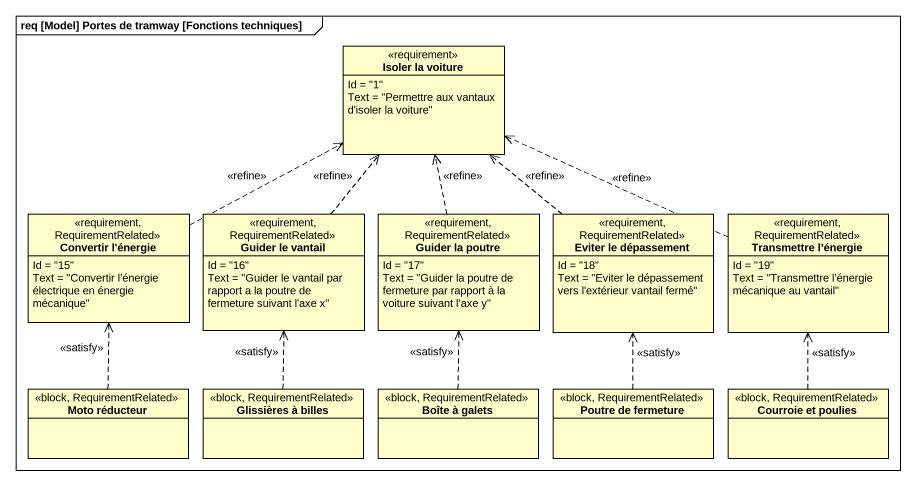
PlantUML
@startuml
mainframe req [Model] Portes de tramway [Fonctions techniques]
hide circle
hide empty members
class "Isoler la voiture" as Isoler_la_voiture <<requirement>> {
  Id = "1"
  Text = "Permettre aux vantaux d'isoler la voiture"
}
class "Convertir l'énergie" as Convertir_l_énergie <<requirement, RequirementRelated>> {
  Id = "15"
  Text = "Convertir l’énergie électrique en énergie mécanique"
}
class "Guider le vantail" as Guider_le_vantail <<requirement, RequirementRelated>> {
  Id = "16"
  Text = "Guider le vantail par rapport a la poutre de fermeture suivant l'axe x"
}
class "Guider la poutre" as Guider_la_poutre <<requirement, RequirementRelated>> {
  Id = "17"
  Text = "Guider la poutre de fermeture par rapport à la voiture suivant l’axe y"
}
class "Eviter le dépassement" as Eviter_le_dépassement <<requirement, RequirementRelated>> {
  Id = "18"
  Text = "Eviter le dépassement vers l'extérieur vantail fermé"
}
class "Transmettre l’énergie" as Transmettre_l_énergie <<requirement, RequirementRelated>> {
  Id = "19"
  Text = "Transmettre l’énergie mécanique au vantail"
}
class "Moto réducteur" as Moto_réducteur <<block, RequirementRelated>>
class "Glissières à billes" as Glissières_à_billes <<block, RequirementRelated>>
class "Boîte à galets" as Boîte_à_galets <<block, RequirementRelated>>
class "Poutre de fermeture" as Poutre_de_fermeture <<block, RequirementRelated>>
class "Courroie et poulies" as Courroie_et_poulies <<block, RequirementRelated>>
Convertir_l_énergie .right.> Isoler_la_voiture : <<refine>>
Guider_le_vantail .up.> Isoler_la_voiture : <<refine>>
Guider_la_poutre .up.> Isoler_la_voiture : <<refine>>
Eviter_le_dépassement .up.> Isoler_la_voiture : <<refine>>
Transmettre_l_énergie .left.> Isoler_la_voiture : <<refine>>
Moto_réducteur .up.> Convertir_l_énergie : <<satisfy>>
Glissières_à_billes .up.> Guider_le_vantail : <<satisfy>>
Boîte_à_galets .up.> Guider_la_poutre : <<satisfy>>
Poutre_de_fermeture .up.> Eviter_le_dépassement : <<satisfy>>
Courroie_et_poulies .up.> Transmettre_l_énergie : <<satisfy>>
@enduml
